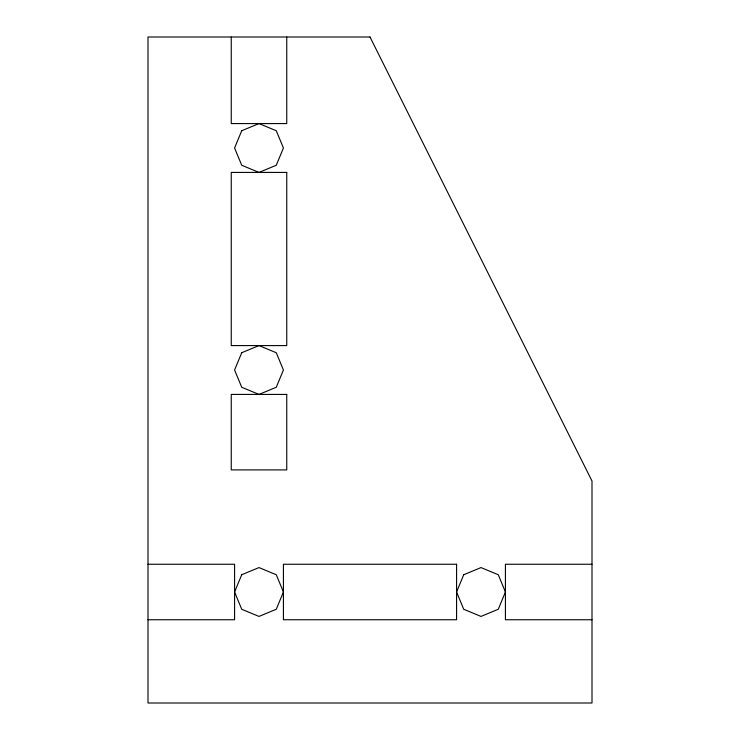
<?xml version="1.0" encoding="UTF-8"?>
<svg xmlns="http://www.w3.org/2000/svg" width="740" height="740" viewBox="0 0 740 740"><rect width="100%" height="100%" fill="white"/><g stroke="black" fill="none" stroke-linecap="round" stroke-linejoin="round"><path stroke-width="1.11" d="M148 564.25L234.58 564.25L234.58 619.75L148 619.75M592 564.25L505.42 564.25L505.42 619.75L592 619.75M286.75 37L286.75 123.58L231.25 123.58L231.25 37M241.73 130.73L234.58 148L241.73 165.27L259 172.42L276.27 165.27L283.42 148L276.27 130.73L259 123.58L241.73 130.73M241.73 352.73L234.58 370L241.73 387.27L259 394.42L276.27 387.27L283.42 370L276.27 352.73L259 345.58L241.73 352.73M241.73 574.73L234.58 592L241.73 609.27L259 616.42L276.27 609.27L283.42 592L276.27 574.73L259 567.58L241.73 574.73M463.73 574.73L456.58 592L463.73 609.27L481 616.42L498.27 609.27L505.42 592L498.27 574.73L481 567.58L463.73 574.73M370 37L148 37L148 703L592 703L592 481L370 37M286.75 172.42L231.25 172.42L231.25 345.58L286.75 345.58L286.75 172.42M286.75 394.42L231.25 394.42L231.25 469.9L286.75 469.9L286.75 394.42M456.58 564.25L283.42 564.25L283.42 619.75L456.58 619.75L456.58 564.25"/></g></svg>
